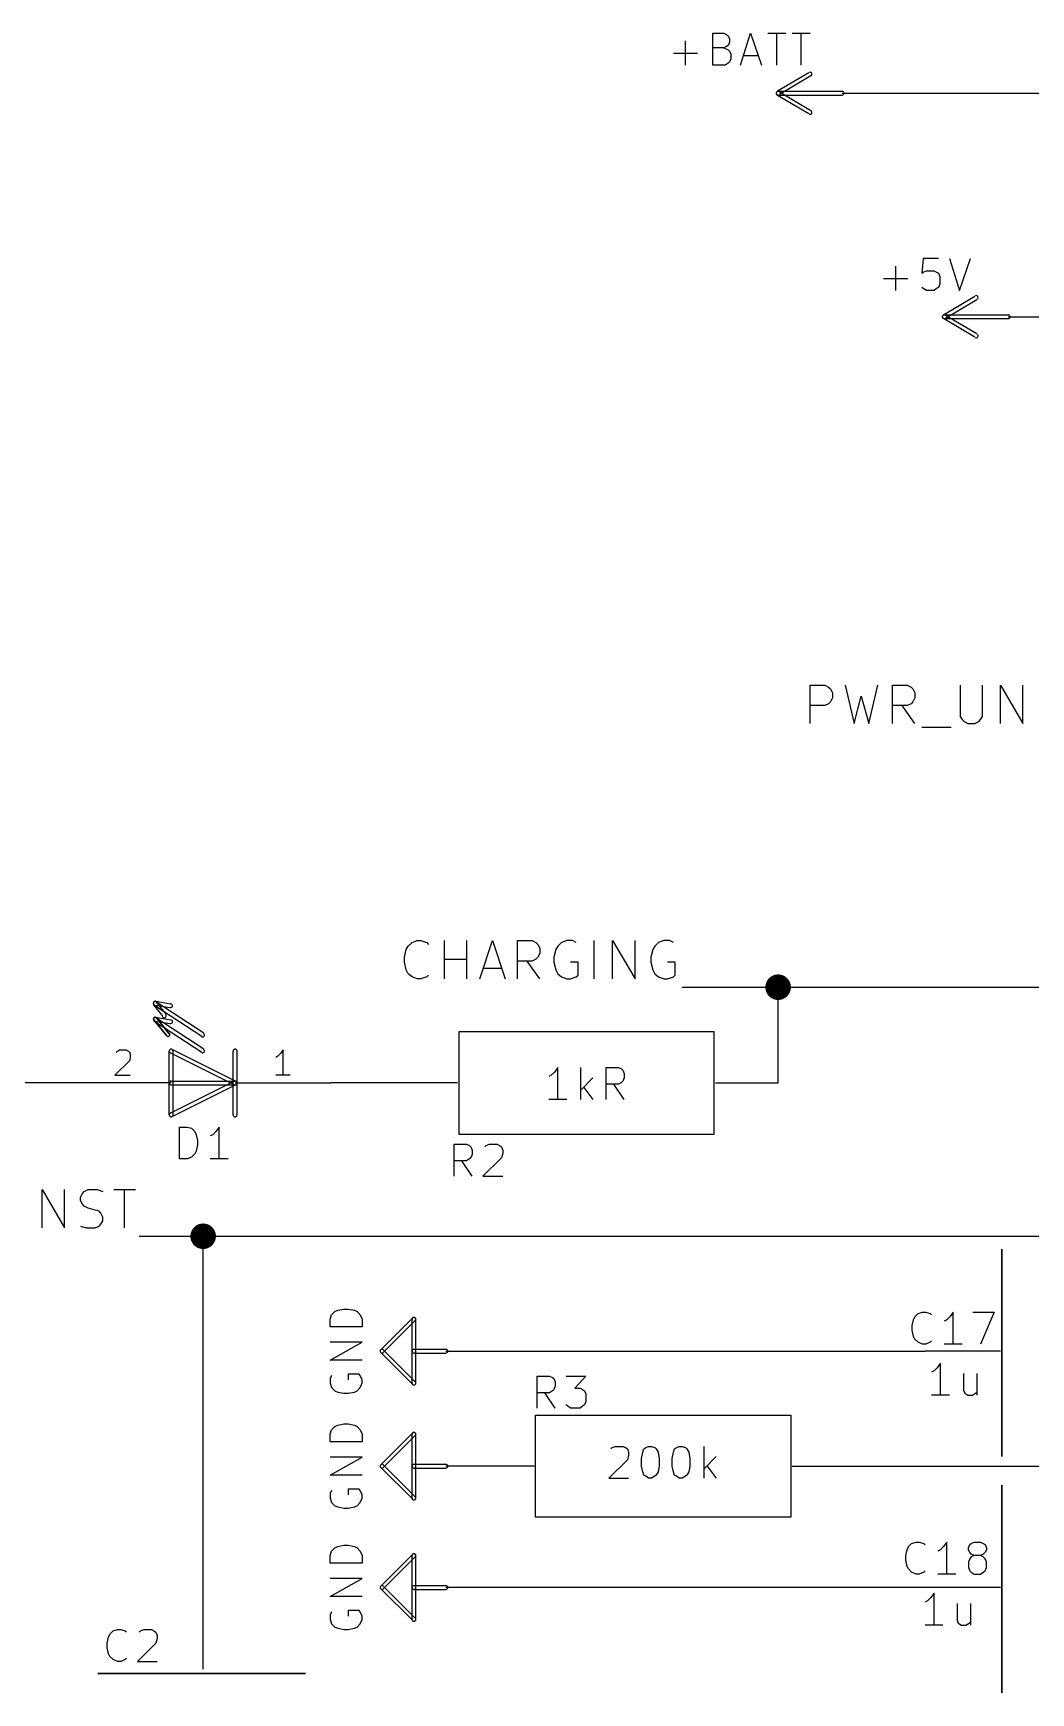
# Model space of a CAD drawing. Extents: x 12 to 829, y -582 to -12.
# Drawn here: x 108.1 to 147.7, y -480.9 to -414.9 of the extents above; entities that cross this region are included whole.
import ezdxf

# ---------------------------------------------------------------- set-up
doc = ezdxf.new("R2010")
doc.units = 0
doc.header["$MEASUREMENT"] = 0
doc.layers.add('BLACK', color=7, linetype='CONTINUOUS')

msp = doc.modelspace()

# ---------------------------------------------------------------- linework, layer by layer
at = {"layer": 'Black'}
for p, q in [((135.077, -416.204), (135.077, -414.934)), ((135.077, -414.934), (135.509, -414.934)), ((135.509, -414.934), (135.611, -414.985)), ((135.611, -414.985), (135.687, -415.036)), ((135.687, -415.036), (135.738, -415.163)), ((135.738, -415.163), (135.738, -415.29)), ((136.169, -416.204), (136.576, -414.934)), ((136.576, -414.934), (137.008, -416.204)), ((137.262, -414.934), (137.973, -414.934)), ((137.617, -416.204), (137.617, -414.934)), ((138.227, -414.934), (138.938, -414.934)), ((138.582, -416.204), (138.582, -414.934)), ((133.502, -415.722), (134.468, -415.722)), ((133.985, -416.204), (133.985, -415.239)), ((135.509, -415.519), (135.077, -415.519)), ((135.611, -415.468), (135.509, -415.519)), ((135.509, -415.519), (135.687, -415.595)), ((135.687, -415.417), (135.611, -415.468)), ((135.738, -415.29), (135.687, -415.417)), ((135.687, -415.595), (135.738, -415.646)), ((135.738, -415.646), (135.788, -415.773)), ((135.788, -415.773), (135.788, -415.95)), ((136.296, -415.823), (136.881, -415.823)), ((135.56, -416.204), (135.077, -416.204)), ((135.687, -416.128), (135.56, -416.204)), ((135.738, -416.077), (135.687, -416.128)), ((135.788, -415.95), (135.738, -416.077)), ((138.887, -416.509), (137.643, -417.246)), ((138.963, -416.636), (137.719, -417.373)), ((137.643, -417.398), (138.887, -418.135)), ((137.668, -417.246), (140.208, -417.246)), ((137.668, -417.398), (140.208, -417.398)), ((137.719, -417.271), (138.963, -418.008)), ((140.208, -417.322), (152.908, -417.322)), ((142.342, -425.171), (142.342, -424.205)), ((143.434, -423.901), (143.383, -424.485)), ((143.383, -424.485), (143.434, -424.434)), ((144.043, -423.901), (143.434, -423.901)), ((143.434, -424.434), (143.561, -424.383)), ((143.561, -424.383), (143.866, -424.383)), ((143.866, -424.383), (143.967, -424.434)), ((143.967, -424.434), (144.043, -424.485)), ((144.475, -423.901), (144.882, -425.171)), ((144.882, -425.171), (145.313, -423.901)), ((141.859, -424.688), (142.824, -424.688)), ((143.434, -425.094), (143.383, -425.044)), ((143.561, -425.171), (143.434, -425.094)), ((143.967, -425.094), (143.866, -425.171)), ((144.043, -425.044), (143.967, -425.094)), ((144.043, -424.485), (144.094, -424.612)), ((144.094, -424.917), (144.043, -425.044)), ((144.094, -424.612), (144.094, -424.917)), ((143.866, -425.171), (143.561, -425.171)), ((144.247, -426.136), (145.491, -425.399)), ((144.323, -426.263), (145.567, -425.526)), ((145.491, -427.025), (144.247, -426.288)), ((144.272, -426.136), (146.812, -426.136)), ((144.272, -426.288), (146.812, -426.288)), ((145.567, -426.898), (144.323, -426.161)), ((146.812, -426.212), (152.908, -426.212)), ((138.938, -442.392), (138.938, -440.868)), ((138.938, -440.868), (139.522, -440.868)), ((139.522, -440.868), (139.675, -440.944)), ((139.675, -440.944), (139.751, -441.02)), ((140.335, -440.868), (140.691, -442.392)), ((141.275, -442.392), (141.63, -440.868)), ((142.215, -442.392), (142.215, -440.868)), ((142.215, -440.868), (142.799, -440.868)), ((142.799, -440.868), (142.951, -440.944)), ((142.951, -440.944), (143.027, -441.02)), ((144.907, -440.868), (144.907, -442.112)), ((145.796, -442.112), (145.796, -440.868)), ((146.507, -442.392), (146.507, -440.868)), ((146.507, -440.868), (147.396, -442.392)), ((147.396, -442.392), (147.396, -440.868)), ((139.675, -441.604), (139.522, -441.681)), ((139.751, -441.528), (139.675, -441.604)), ((139.751, -441.02), (139.827, -441.173)), ((139.827, -441.376), (139.751, -441.528)), ((139.827, -441.173), (139.827, -441.376)), ((140.691, -442.392), (140.97, -441.3)), ((140.97, -441.3), (141.275, -442.392)), ((142.951, -441.604), (142.799, -441.681)), ((143.027, -441.528), (142.951, -441.604)), ((143.027, -441.02), (143.104, -441.173)), ((143.104, -441.376), (143.027, -441.528)), ((143.104, -441.173), (143.104, -441.376)), ((139.522, -441.681), (138.938, -441.681)), ((142.799, -441.681), (142.215, -441.681)), ((143.104, -442.392), (142.596, -441.681)), ((144.907, -442.112), (144.983, -442.239)), ((144.983, -442.239), (145.059, -442.316)), ((145.644, -442.316), (145.72, -442.239)), ((145.72, -442.239), (145.796, -442.112)), ((143.383, -442.544), (144.551, -442.544)), ((145.059, -442.316), (145.212, -442.392)), ((145.212, -442.392), (145.491, -442.392)), ((145.491, -442.392), (145.644, -442.316)), ((122.809, -451.688), (122.885, -451.383)), ((122.885, -451.383), (122.961, -451.256)), ((122.961, -451.256), (123.114, -451.104)), ((123.114, -451.104), (123.317, -451.028)), ((123.317, -451.028), (123.469, -451.028)), ((123.469, -451.028), (123.698, -451.104)), ((123.698, -451.104), (123.774, -451.18)), ((124.409, -452.552), (124.409, -451.028)), ((125.298, -452.552), (125.298, -451.028)), ((125.806, -452.552), (126.314, -451.028)), ((126.314, -451.028), (126.822, -452.552)), ((127.305, -452.552), (127.305, -451.028)), ((127.305, -451.028), (127.889, -451.028)), ((127.889, -451.028), (128.041, -451.104)), ((128.041, -451.104), (128.118, -451.18)), ((128.118, -451.18), (128.194, -451.333)), ((128.194, -451.536), (128.118, -451.688)), ((128.194, -451.333), (128.194, -451.536)), ((128.829, -451.383), (128.753, -451.688)), ((128.905, -451.256), (128.829, -451.383)), ((129.057, -451.104), (128.905, -451.256)), ((129.261, -451.028), (129.057, -451.104)), ((129.489, -451.028), (129.261, -451.028)), ((129.642, -451.104), (129.489, -451.028)), ((130.353, -452.552), (130.353, -451.028)), ((131.089, -452.552), (131.089, -451.028)), ((131.089, -451.028), (131.978, -452.552)), ((131.978, -452.552), (131.978, -451.028)), ((132.69, -451.383), (132.613, -451.688)), ((132.766, -451.256), (132.69, -451.383)), ((132.918, -451.104), (132.766, -451.256)), ((133.121, -451.028), (132.918, -451.104)), ((133.35, -451.028), (133.121, -451.028)), ((133.502, -451.104), (133.35, -451.028)), ((122.809, -451.891), (122.809, -451.688)), ((122.885, -452.196), (122.809, -451.891)), ((122.961, -452.349), (122.885, -452.196)), ((124.409, -451.764), (125.298, -451.764)), ((125.933, -452.12), (126.67, -452.12)), ((127.889, -451.841), (127.305, -451.841)), ((128.194, -452.552), (127.686, -451.841)), ((128.041, -451.764), (127.889, -451.841)), ((128.118, -451.688), (128.041, -451.764)), ((128.753, -451.688), (128.753, -451.891)), ((128.753, -451.891), (128.829, -452.196)), ((128.829, -452.196), (128.905, -452.349)), ((129.718, -451.891), (129.413, -451.891)), ((129.718, -452.399), (129.718, -451.891)), ((132.613, -451.688), (132.613, -451.891)), ((132.613, -451.891), (132.69, -452.196)), ((132.69, -452.196), (132.766, -452.349)), ((133.579, -451.891), (133.274, -451.891)), ((133.579, -452.399), (133.579, -451.891)), ((123.114, -452.476), (122.961, -452.349)), ((123.317, -452.552), (123.114, -452.476)), ((123.469, -452.552), (123.317, -452.552)), ((123.698, -452.476), (123.469, -452.552)), ((123.774, -452.399), (123.698, -452.476)), ((128.905, -452.349), (129.057, -452.476)), ((129.057, -452.476), (129.261, -452.552)), ((129.261, -452.552), (129.413, -452.552)), ((129.413, -452.552), (129.642, -452.476)), ((129.642, -452.476), (129.718, -452.399)), ((132.766, -452.349), (132.918, -452.476)), ((132.918, -452.476), (133.121, -452.552)), ((133.121, -452.552), (133.274, -452.552)), ((133.274, -452.552), (133.502, -452.476)), ((133.502, -452.476), (133.579, -452.399)), ((112.928, -453.441), (113.513, -453.542)), ((114.833, -454.711), (112.928, -453.466)), ((112.954, -453.492), (113.335, -453.974)), ((133.858, -452.882), (152.908, -452.882)), ((137.668, -456.692), (137.668, -452.882)), ((112.827, -453.568), (113.208, -454.05)), ((114.757, -454.838), (112.852, -453.593)), ((112.852, -454.177), (113.36, -454.812)), ((113.36, -454.812), (112.852, -454.177)), ((112.903, -453.593), (113.487, -453.695)), ((112.928, -454.076), (113.513, -454.177)), ((114.833, -455.346), (112.928, -454.101)), ((112.954, -454.101), (113.462, -454.736)), ((113.462, -454.736), (112.954, -454.101)), ((114.757, -455.473), (112.852, -454.228)), ((112.903, -454.228), (113.487, -454.33)), ((124.968, -454.66), (124.968, -458.724)), ((135.128, -454.66), (124.968, -454.66)), ((135.128, -458.724), (135.128, -454.66)), ((111.354, -455.473), (111.404, -455.422)), ((111.404, -455.422), (111.481, -455.371)), ((111.481, -455.371), (111.735, -455.371)), ((111.735, -455.371), (111.836, -455.422)), ((111.836, -455.422), (111.887, -455.473)), ((111.887, -455.473), (111.912, -455.574)), ((113.462, -457.962), (113.462, -455.422)), ((113.513, -455.498), (116.053, -456.768)), ((113.563, -455.346), (116.103, -456.616)), ((113.614, -457.962), (113.614, -455.422)), ((116.002, -457.962), (116.002, -455.422)), ((116.154, -457.962), (116.154, -455.422)), ((117.983, -455.371), (117.881, -455.524)), ((117.983, -456.387), (117.983, -455.371)), ((111.887, -455.803), (111.303, -456.387)), ((111.912, -455.676), (111.887, -455.803)), ((111.912, -455.574), (111.912, -455.676)), ((117.78, -455.625), (117.704, -455.676)), ((117.881, -455.524), (117.78, -455.625)), ((128.905, -456.082), (128.778, -456.26)), ((128.905, -457.352), (128.905, -456.082)), ((129.819, -457.352), (129.819, -456.082)), ((130.835, -457.352), (130.835, -456.082)), ((130.835, -456.082), (131.318, -456.082)), ((131.318, -456.082), (131.445, -456.133)), ((131.445, -456.133), (131.496, -456.184)), ((109.728, -456.692), (107.188, -456.692)), ((113.538, -456.692), (109.728, -456.692)), ((111.303, -456.387), (111.912, -456.387)), ((116.053, -456.616), (113.513, -457.886)), ((113.538, -456.616), (116.078, -456.616)), ((113.538, -456.768), (116.078, -456.768)), ((116.103, -456.768), (113.563, -458.038)), ((116.078, -456.692), (119.888, -456.692)), ((118.262, -456.387), (117.704, -456.387)), ((122.428, -456.692), (119.888, -456.692)), ((124.917, -456.692), (122.428, -456.692)), ((128.651, -456.387), (128.549, -456.438)), ((128.778, -456.26), (128.651, -456.387)), ((130.302, -456.489), (129.819, -456.971)), ((131.318, -456.743), (130.835, -456.743)), ((131.547, -457.352), (131.14, -456.743)), ((131.445, -456.667), (131.318, -456.743)), ((131.496, -456.616), (131.445, -456.667)), ((131.496, -456.184), (131.547, -456.311)), ((131.547, -456.489), (131.496, -456.616)), ((131.547, -456.311), (131.547, -456.489)), ((135.179, -456.692), (137.668, -456.692)), ((129.261, -457.352), (128.549, -457.352)), ((129.946, -456.87), (130.302, -457.352)), ((113.868, -459.715), (113.868, -458.445)), ((113.868, -458.445), (114.173, -458.445)), ((114.173, -458.445), (114.351, -458.495)), ((114.351, -458.495), (114.478, -458.622)), ((114.478, -458.622), (114.529, -458.749)), ((114.529, -458.749), (114.579, -458.978)), ((115.189, -458.749), (115.087, -458.8)), ((115.316, -458.622), (115.189, -458.749)), ((115.443, -458.445), (115.316, -458.622)), ((115.443, -459.715), (115.443, -458.445)), ((124.968, -458.724), (135.128, -458.724)), ((114.529, -459.41), (114.478, -459.511)), ((114.579, -459.156), (114.529, -459.41)), ((114.579, -458.978), (114.579, -459.156)), ((124.79, -460.4), (124.79, -459.13)), ((124.79, -459.13), (125.273, -459.13)), ((125.273, -459.13), (125.4, -459.181)), ((125.4, -459.181), (125.451, -459.232)), ((125.451, -459.232), (125.501, -459.359)), ((125.501, -459.359), (125.501, -459.537)), ((126.009, -459.232), (126.06, -459.181)), ((126.06, -459.181), (126.187, -459.13)), ((126.187, -459.13), (126.492, -459.13)), ((126.492, -459.13), (126.594, -459.181)), ((126.594, -459.181), (126.67, -459.232)), ((126.67, -459.232), (126.721, -459.359)), ((126.721, -459.359), (126.721, -459.486)), ((114.173, -459.715), (113.868, -459.715)), ((114.351, -459.638), (114.173, -459.715)), ((114.478, -459.511), (114.351, -459.638)), ((115.799, -459.715), (115.087, -459.715)), ((125.273, -459.791), (124.79, -459.791)), ((125.501, -460.4), (125.095, -459.791)), ((125.4, -459.715), (125.273, -459.791)), ((125.451, -459.664), (125.4, -459.715)), ((125.501, -459.537), (125.451, -459.664)), ((126.67, -459.664), (125.933, -460.4)), ((126.721, -459.486), (126.67, -459.664)), ((125.933, -460.4), (126.721, -460.4)), ((108.407, -462.458), (108.407, -460.934)), ((108.407, -460.934), (109.296, -462.458)), ((109.296, -462.458), (109.296, -460.934)), ((109.931, -461.239), (110.007, -461.086)), ((109.931, -461.366), (109.931, -461.239)), ((110.007, -461.518), (109.931, -461.366)), ((110.007, -461.086), (110.084, -461.01)), ((110.084, -461.01), (110.236, -460.934)), ((110.236, -460.934), (110.592, -460.934)), ((110.592, -460.934), (110.82, -461.01)), ((111.252, -460.934), (112.116, -460.934)), ((111.684, -462.458), (111.684, -460.934)), ((110.084, -461.594), (110.007, -461.518)), ((110.236, -461.67), (110.084, -461.594)), ((110.515, -461.747), (110.236, -461.67)), ((110.668, -461.797), (110.515, -461.747)), ((110.744, -461.874), (110.668, -461.797)), ((110.82, -462.026), (110.744, -461.874)), ((110.82, -462.178), (110.82, -462.026)), ((109.931, -462.382), (110.16, -462.458)), ((110.16, -462.458), (110.515, -462.458)), ((110.515, -462.458), (110.668, -462.382)), ((110.668, -462.382), (110.744, -462.305)), ((110.744, -462.305), (110.82, -462.178)), ((112.268, -462.788), (152.908, -462.788)), ((114.808, -477.012), (114.808, -462.788)), ((146.558, -471.551), (146.558, -463.296)), ((146.558, -463.296), (146.558, -471.551)), ((119.863, -466.09), (119.913, -465.912)), ((119.913, -465.912), (120.04, -465.785)), ((120.04, -465.785), (120.167, -465.734)), ((120.167, -465.734), (120.396, -465.684)), ((120.396, -465.684), (120.574, -465.684)), ((120.574, -465.684), (120.828, -465.734)), ((120.828, -465.734), (120.929, -465.785)), ((120.929, -465.785), (121.056, -465.912)), ((121.056, -465.912), (121.133, -466.09)), ((123.139, -466.039), (121.869, -467.309)), ((143.053, -466.115), (143.104, -465.988)), ((143.104, -465.988), (143.231, -465.861)), ((143.231, -465.861), (143.408, -465.811)), ((143.408, -465.811), (143.535, -465.811)), ((143.535, -465.811), (143.713, -465.861)), ((143.713, -465.861), (143.764, -465.912)), ((144.501, -465.988), (144.374, -466.115)), ((144.628, -465.811), (144.501, -465.988)), ((144.628, -467.081), (144.628, -465.811)), ((145.415, -465.811), (146.253, -465.811)), ((146.253, -465.811), (145.72, -467.081)), ((119.863, -466.395), (119.863, -466.09)), ((121.133, -466.395), (119.863, -466.395)), ((121.133, -466.09), (121.133, -466.395)), ((123.241, -466.141), (121.971, -467.411)), ((123.114, -467.36), (123.114, -466.09)), ((123.266, -467.36), (123.266, -466.09)), ((143.002, -466.344), (143.053, -466.115)), ((143.002, -466.522), (143.002, -466.344)), ((143.053, -466.776), (143.002, -466.522)), ((144.374, -466.115), (144.272, -466.166)), ((119.863, -467.716), (121.133, -467.004)), ((121.133, -467.004), (119.863, -467.004)), ((121.971, -467.309), (123.241, -468.579)), ((123.114, -468.63), (123.114, -467.36)), ((123.19, -467.284), (124.46, -467.284)), ((123.266, -468.63), (123.266, -467.36)), ((124.46, -467.36), (143.51, -467.36)), ((143.104, -466.877), (143.053, -466.776)), ((143.231, -467.004), (143.104, -466.877)), ((143.408, -467.081), (143.231, -467.004)), ((143.535, -467.081), (143.408, -467.081)), ((146.507, -467.36), (143.51, -467.36)), ((143.713, -467.004), (143.535, -467.081)), ((143.764, -466.954), (143.713, -467.004)), ((144.983, -467.081), (144.272, -467.081)), ((121.133, -467.716), (119.863, -467.716)), ((121.869, -467.411), (123.139, -468.681)), ((123.19, -467.436), (124.46, -467.436)), ((143.993, -468.02), (143.866, -468.147)), ((144.12, -467.843), (143.993, -468.02)), ((144.12, -469.113), (144.12, -467.843)), ((119.913, -468.325), (119.863, -468.452)), ((119.863, -468.452), (119.863, -468.63)), ((119.863, -468.63), (119.913, -468.808)), ((121.006, -468.274), (120.574, -468.274)), ((120.574, -468.274), (120.574, -468.503)), ((121.056, -468.325), (121.006, -468.274)), ((121.133, -468.503), (121.056, -468.325)), ((121.056, -468.808), (121.133, -468.63)), ((121.133, -468.63), (121.133, -468.503)), ((128.092, -469.621), (128.092, -468.351)), ((128.092, -468.351), (128.575, -468.351)), ((128.575, -468.351), (128.702, -468.401)), ((128.702, -468.401), (128.753, -468.452)), ((128.753, -468.452), (128.803, -468.579)), ((128.803, -468.579), (128.803, -468.757)), ((129.235, -468.351), (130.023, -468.351)), ((130.023, -468.351), (129.591, -468.833)), ((143.866, -468.147), (143.764, -468.198)), ((145.034, -468.249), (145.034, -468.909)), ((145.567, -468.249), (145.567, -469.113)), ((119.913, -468.808), (120.04, -468.935)), ((120.04, -468.935), (120.167, -468.986)), ((120.167, -468.986), (120.396, -469.036)), ((120.396, -469.036), (120.574, -469.036)), ((120.574, -469.036), (120.828, -468.986)), ((120.828, -468.986), (120.929, -468.935)), ((120.929, -468.935), (121.056, -468.808)), ((128.575, -469.011), (128.092, -469.011)), ((128.803, -469.621), (128.397, -469.011)), ((128.702, -468.935), (128.575, -469.011)), ((128.753, -468.884), (128.702, -468.935)), ((128.803, -468.757), (128.753, -468.884)), ((129.591, -468.833), (129.794, -468.833)), ((129.794, -468.833), (129.896, -468.884)), ((129.896, -468.884), (129.972, -468.935)), ((129.972, -468.935), (130.023, -469.062)), ((130.023, -469.062), (130.023, -469.367)), ((144.475, -469.113), (143.764, -469.113)), ((145.034, -468.909), (145.085, -469.036)), ((145.085, -469.036), (145.212, -469.113)), ((145.212, -469.113), (145.39, -469.113)), ((145.39, -469.113), (145.517, -469.036)), ((145.517, -469.036), (145.567, -468.986)), ((128.016, -473.964), (128.016, -469.9)), ((128.016, -469.9), (138.176, -469.9)), ((129.311, -469.544), (129.235, -469.494)), ((129.413, -469.621), (129.311, -469.544)), ((129.794, -469.621), (129.413, -469.621)), ((129.896, -469.544), (129.794, -469.621)), ((129.972, -469.494), (129.896, -469.544)), ((130.023, -469.367), (129.972, -469.494)), ((138.176, -469.9), (138.176, -473.964)), ((119.863, -470.662), (119.913, -470.484)), ((119.863, -470.967), (119.863, -470.662)), ((119.913, -470.484), (120.04, -470.357)), ((120.04, -470.357), (120.167, -470.306)), ((120.167, -470.306), (120.396, -470.256)), ((120.396, -470.256), (120.574, -470.256)), ((120.574, -470.256), (120.828, -470.306)), ((120.828, -470.306), (120.929, -470.357)), ((120.929, -470.357), (121.056, -470.484)), ((121.056, -470.484), (121.133, -470.662)), ((121.133, -470.662), (121.133, -470.967)), ((123.139, -470.611), (121.869, -471.881)), ((123.114, -471.932), (123.114, -470.662)), ((123.266, -471.932), (123.266, -470.662)), ((121.133, -470.967), (119.863, -470.967)), ((123.241, -470.713), (121.971, -471.983)), ((131.013, -471.246), (131.064, -471.195)), ((131.064, -471.195), (131.191, -471.145)), ((131.191, -471.145), (131.496, -471.145)), ((131.496, -471.145), (131.597, -471.195)), ((131.597, -471.195), (131.674, -471.246)), ((131.674, -471.246), (131.724, -471.373)), ((132.283, -471.373), (132.334, -471.246)), ((132.334, -471.246), (132.41, -471.195)), ((132.41, -471.195), (132.512, -471.145)), ((132.512, -471.145), (132.639, -471.145)), ((132.639, -471.145), (132.766, -471.195)), ((132.766, -471.195), (132.817, -471.246)), ((132.817, -471.246), (132.893, -471.373)), ((133.502, -471.373), (133.553, -471.246)), ((133.553, -471.246), (133.629, -471.195)), ((133.629, -471.195), (133.731, -471.145)), ((133.731, -471.145), (133.858, -471.145)), ((133.858, -471.145), (133.985, -471.195)), ((133.985, -471.195), (134.036, -471.246)), ((134.036, -471.246), (134.112, -471.373)), ((134.722, -472.415), (134.722, -471.145)), ((119.863, -472.288), (121.133, -471.576)), ((121.133, -471.576), (119.863, -471.576)), ((121.869, -471.983), (123.139, -473.253)), ((121.971, -471.881), (123.241, -473.151)), ((123.114, -473.202), (123.114, -471.932)), ((123.19, -471.856), (124.46, -471.856)), ((123.266, -473.202), (123.266, -471.932)), ((125.476, -471.932), (124.46, -471.932)), ((127.965, -471.932), (125.476, -471.932)), ((131.674, -471.678), (130.937, -472.415)), ((131.724, -471.5), (131.674, -471.678)), ((131.724, -471.373), (131.724, -471.5)), ((132.232, -471.627), (132.283, -471.373)), ((132.232, -471.932), (132.232, -471.627)), ((132.283, -472.161), (132.232, -471.932)), ((132.893, -471.373), (132.944, -471.627)), ((132.944, -471.932), (132.893, -472.161)), ((132.944, -471.627), (132.944, -471.932)), ((133.452, -471.627), (133.502, -471.373)), ((133.452, -471.932), (133.452, -471.627)), ((133.502, -472.161), (133.452, -471.932)), ((134.112, -471.373), (134.163, -471.627)), ((134.163, -471.932), (134.112, -472.161)), ((134.163, -471.627), (134.163, -471.932)), ((135.204, -471.551), (134.722, -472.034)), ((134.849, -471.932), (135.204, -472.415)), ((138.227, -471.932), (140.716, -471.932)), ((140.716, -471.932), (152.908, -471.932)), ((121.133, -472.288), (119.863, -472.288)), ((123.19, -472.008), (124.46, -472.008)), ((130.937, -472.415), (131.724, -472.415)), ((132.334, -472.288), (132.283, -472.161)), ((132.41, -472.338), (132.334, -472.288)), ((132.512, -472.415), (132.41, -472.338)), ((132.639, -472.415), (132.512, -472.415)), ((132.766, -472.338), (132.639, -472.415)), ((132.817, -472.288), (132.766, -472.338)), ((132.893, -472.161), (132.817, -472.288)), ((133.553, -472.288), (133.502, -472.161)), ((133.629, -472.338), (133.553, -472.288)), ((133.731, -472.415), (133.629, -472.338)), ((133.858, -472.415), (133.731, -472.415)), ((133.985, -472.338), (133.858, -472.415)), ((134.036, -472.288), (133.985, -472.338)), ((134.112, -472.161), (134.036, -472.288)), ((119.913, -472.897), (119.863, -473.024)), ((119.863, -473.024), (119.863, -473.202)), ((119.863, -473.202), (119.913, -473.38)), ((121.006, -472.846), (120.574, -472.846)), ((120.574, -472.846), (120.574, -473.075)), ((121.056, -472.897), (121.006, -472.846)), ((121.133, -473.075), (121.056, -472.897)), ((121.056, -473.38), (121.133, -473.202)), ((121.133, -473.202), (121.133, -473.075)), ((146.558, -480.949), (146.558, -472.694)), ((146.558, -472.694), (146.558, -480.949)), ((119.913, -473.38), (120.04, -473.507)), ((120.04, -473.507), (120.167, -473.558)), ((120.167, -473.558), (120.396, -473.608)), ((120.396, -473.608), (120.574, -473.608)), ((120.574, -473.608), (120.828, -473.558)), ((120.828, -473.558), (120.929, -473.507)), ((120.929, -473.507), (121.056, -473.38)), ((138.176, -473.964), (128.016, -473.964)), ((119.913, -475.31), (120.04, -475.183)), ((120.04, -475.183), (120.167, -475.132)), ((120.167, -475.132), (120.396, -475.082)), ((120.396, -475.082), (120.574, -475.082)), ((120.574, -475.082), (120.828, -475.132)), ((120.828, -475.132), (120.929, -475.183)), ((120.929, -475.183), (121.056, -475.31)), ((142.748, -475.488), (142.799, -475.259)), ((142.799, -475.259), (142.85, -475.132)), ((142.85, -475.132), (142.977, -475.005)), ((142.977, -475.005), (143.154, -474.955)), ((143.154, -474.955), (143.281, -474.955)), ((143.281, -474.955), (143.459, -475.005)), ((143.459, -475.005), (143.51, -475.056)), ((144.12, -475.259), (144.018, -475.31)), ((144.247, -475.132), (144.12, -475.259)), ((144.374, -474.955), (144.247, -475.132)), ((144.374, -476.225), (144.374, -474.955)), ((145.237, -475.183), (145.288, -475.056)), ((145.237, -475.259), (145.237, -475.183)), ((145.288, -475.361), (145.237, -475.259)), ((145.288, -475.056), (145.339, -475.005)), ((145.339, -475.005), (145.466, -474.955)), ((145.466, -474.955), (145.72, -474.955)), ((145.72, -474.955), (145.821, -475.005)), ((145.821, -475.005), (145.898, -475.056)), ((145.898, -475.056), (145.948, -475.183)), ((145.948, -475.259), (145.898, -475.361)), ((145.948, -475.183), (145.948, -475.259)), ((119.863, -475.488), (119.913, -475.31)), ((119.863, -475.793), (119.863, -475.488)), ((121.133, -475.793), (119.863, -475.793)), ((121.056, -475.31), (121.133, -475.488)), ((121.133, -475.488), (121.133, -475.793)), ((123.139, -475.437), (121.869, -476.707)), ((123.241, -475.539), (121.971, -476.809)), ((123.114, -476.758), (123.114, -475.488)), ((123.266, -476.758), (123.266, -475.488)), ((142.748, -475.666), (142.748, -475.488)), ((142.799, -475.92), (142.748, -475.666)), ((142.85, -476.021), (142.799, -475.92)), ((145.288, -475.615), (145.237, -475.742)), ((145.237, -475.742), (145.237, -475.971)), ((145.339, -475.437), (145.288, -475.361)), ((145.339, -475.539), (145.288, -475.615)), ((145.466, -475.488), (145.339, -475.437)), ((145.466, -475.488), (145.339, -475.539)), ((145.72, -475.488), (145.466, -475.488)), ((145.821, -475.437), (145.72, -475.488)), ((145.821, -475.539), (145.72, -475.488)), ((145.898, -475.361), (145.821, -475.437)), ((145.898, -475.615), (145.821, -475.539)), ((145.948, -475.742), (145.898, -475.615)), ((145.948, -475.971), (145.948, -475.742)), ((119.863, -477.114), (121.133, -476.402)), ((121.133, -476.402), (119.863, -476.402)), ((142.977, -476.148), (142.85, -476.021)), ((143.154, -476.225), (142.977, -476.148)), ((143.281, -476.225), (143.154, -476.225)), ((143.459, -476.148), (143.281, -476.225)), ((143.51, -476.098), (143.459, -476.148)), ((144.729, -476.225), (144.018, -476.225)), ((145.237, -475.971), (145.288, -476.098)), ((145.288, -476.098), (145.339, -476.148)), ((145.339, -476.148), (145.466, -476.225)), ((145.466, -476.225), (145.72, -476.225)), ((145.72, -476.225), (145.821, -476.148)), ((145.821, -476.148), (145.898, -476.098)), ((145.898, -476.098), (145.948, -475.971)), ((114.808, -480.009), (114.808, -477.012)), ((121.133, -477.114), (119.863, -477.114)), ((121.869, -476.809), (123.139, -478.079)), ((121.971, -476.707), (123.241, -477.977)), ((123.114, -478.028), (123.114, -476.758)), ((123.19, -476.682), (124.46, -476.682)), ((123.19, -476.834), (124.46, -476.834)), ((123.266, -478.028), (123.266, -476.758)), ((143.51, -476.758), (124.46, -476.758)), ((146.507, -476.758), (143.51, -476.758)), ((143.739, -477.164), (143.612, -477.291)), ((143.866, -476.987), (143.739, -477.164)), ((143.866, -478.257), (143.866, -476.987)), ((119.913, -477.723), (119.863, -477.85)), ((119.863, -477.85), (119.863, -478.028)), ((121.006, -477.672), (120.574, -477.672)), ((120.574, -477.672), (120.574, -477.901)), ((121.056, -477.723), (121.006, -477.672)), ((121.133, -477.901), (121.056, -477.723)), ((121.133, -478.028), (121.133, -477.901)), ((143.612, -477.291), (143.51, -477.342)), ((144.78, -477.393), (144.78, -478.053)), ((145.313, -477.393), (145.313, -478.257)), ((111.1, -478.612), (111.227, -478.485)), ((111.227, -478.485), (111.404, -478.434)), ((111.404, -478.434), (111.531, -478.434)), ((111.531, -478.434), (111.709, -478.485)), ((111.709, -478.485), (111.76, -478.536)), ((112.268, -478.536), (112.319, -478.485)), ((112.319, -478.485), (112.446, -478.434)), ((112.446, -478.434), (112.751, -478.434)), ((112.751, -478.434), (112.852, -478.485)), ((112.852, -478.485), (112.928, -478.536)), ((112.928, -478.536), (112.979, -478.663)), ((119.863, -478.028), (119.913, -478.206)), ((119.913, -478.206), (120.04, -478.333)), ((120.04, -478.333), (120.167, -478.384)), ((120.167, -478.384), (120.396, -478.434)), ((120.396, -478.434), (120.574, -478.434)), ((120.574, -478.434), (120.828, -478.384)), ((120.828, -478.384), (120.929, -478.333)), ((120.929, -478.333), (121.056, -478.206)), ((121.056, -478.206), (121.133, -478.028)), ((144.221, -478.257), (143.51, -478.257)), ((144.78, -478.053), (144.831, -478.18)), ((144.831, -478.18), (144.958, -478.257)), ((144.958, -478.257), (145.136, -478.257)), ((145.136, -478.257), (145.263, -478.18)), ((145.263, -478.18), (145.313, -478.13)), ((110.998, -478.968), (111.049, -478.739)), ((110.998, -479.146), (110.998, -478.968)), ((111.049, -479.4), (110.998, -479.146)), ((111.049, -478.739), (111.1, -478.612)), ((112.928, -478.968), (112.192, -479.704)), ((112.979, -478.79), (112.928, -478.968)), ((112.979, -478.663), (112.979, -478.79)), ((111.1, -479.501), (111.049, -479.4)), ((111.227, -479.628), (111.1, -479.501)), ((111.404, -479.704), (111.227, -479.628)), ((111.531, -479.704), (111.404, -479.704)), ((111.709, -479.628), (111.531, -479.704)), ((111.76, -479.577), (111.709, -479.628)), ((112.192, -479.704), (112.979, -479.704)), ((118.872, -480.187), (110.617, -480.187)), ((110.617, -480.187), (118.872, -480.187))]:
    msp.add_line(p, q, dxfattribs=at)
at = {"layer": 'Black', "const_width": 0.508}
for points in [[(137.414, -452.882, 1), (137.922, -452.882, 1)], [(114.554, -462.788, 1), (115.062, -462.788, 1)]]:
    msp.add_lwpolyline(points, format="xyb", close=True, dxfattribs=at)
at = {"layer": 'Black'}
for centre, start, end in [((138.938, -416.56), 300.964, 480.964), ((137.668, -417.322), 90, 270), ((137.668, -417.322), 59.0362, 239.036), ((137.668, -417.322), 480.964, 660.964), ((140.208, -417.322), 270, 450), ((138.938, -418.084), 239.036, 419.036), ((145.542, -425.45), 300.964, 480.964), ((144.272, -426.212), 419.036, 599.036), ((144.272, -426.212), 90, 270), ((144.272, -426.212), 120.964, 300.964), ((146.812, -426.212), 270, 450), ((145.542, -426.974), 239.036, 419.036), ((112.903, -453.517), 416.31, 596.31), ((112.903, -453.517), 78.6901, 258.69), ((112.903, -453.517), 36.8699, 216.87), ((112.903, -454.152), 416.31, 596.31), ((112.903, -454.152), 38.6598, 218.66), ((112.903, -454.152), 398.66, 578.66), ((112.903, -454.152), 78.6901, 258.69), ((113.259, -454.025), 216.87, 396.87), ((113.513, -453.619), 258.69, 438.69), ((113.513, -454.254), 258.69, 438.69), ((113.411, -454.762), 218.66, 398.66), ((113.411, -454.762), 218.66, 398.66), ((114.783, -454.787), 236.31, 416.31), ((113.538, -455.422), 360, 540), ((113.538, -455.422), 63.4349, 243.435), ((114.783, -455.422), 236.31, 416.31), ((116.078, -455.422), 360, 540), ((113.538, -456.692), 90, 270), ((116.078, -456.692), 296.565, 476.565), ((116.078, -456.692), 243.435, 423.435), ((116.078, -456.692), 270, 450), ((113.538, -457.962), 476.565, 656.565), ((113.538, -457.962), 180, 360), ((116.078, -457.962), 180, 360), ((123.19, -466.09), 360, 540), ((123.19, -466.09), 315, 495), ((121.92, -467.36), 45, 225), ((121.92, -467.36), 495, 675), ((123.19, -467.36), 90, 270), ((123.19, -467.36), 360, 540), ((123.19, -467.36), 180, 360), ((124.46, -467.36), 270, 450), ((123.19, -468.63), 180, 360), ((123.19, -468.63), 225, 405), ((123.19, -470.662), 360, 540), ((123.19, -470.662), 315, 495), ((121.92, -471.932), 45, 225), ((121.92, -471.932), 495, 675), ((123.19, -471.932), 90, 270), ((123.19, -471.932), 360, 540), ((123.19, -471.932), 180, 360), ((124.46, -471.932), 270, 450), ((123.19, -473.202), 180, 360), ((123.19, -473.202), 225, 405), ((123.19, -475.488), 360, 540), ((123.19, -475.488), 315, 495), ((121.92, -476.758), 45, 225), ((121.92, -476.758), 495, 675), ((123.19, -476.758), 90, 270), ((123.19, -476.758), 360, 540), ((123.19, -476.758), 180, 360), ((124.46, -476.758), 270, 450), ((123.19, -478.028), 180, 360), ((123.19, -478.028), 225, 405)]:
    msp.add_arc(centre, 0.0762, start, end, dxfattribs=at)

doc.saveas('drawing.dxf')
